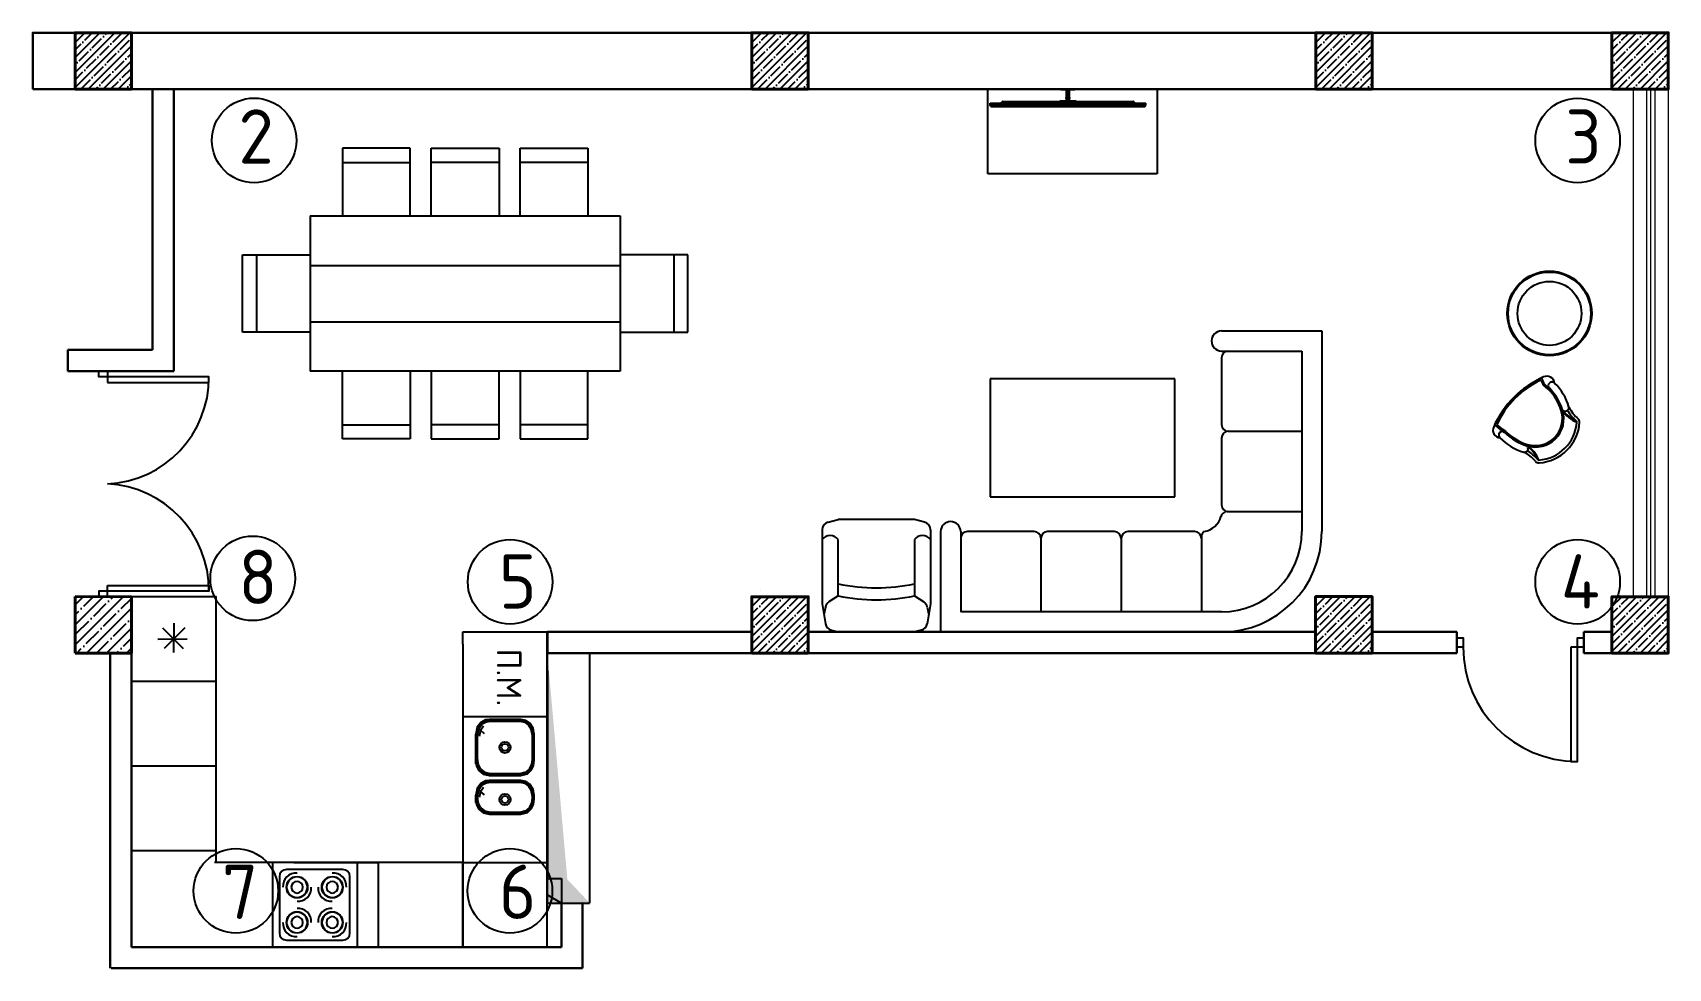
# Model space of a CAD drawing. Header units: millimetres. Extents: x -20209 to 130066, y -17035 to 5322.
# Drawn here: x 17833 to 29433, y -3461 to 3174 of the extents above; entities that cross this region are included whole.
import ezdxf

# ---------------------------------------------------------------- set-up
doc = ezdxf.new("R2010")
doc.units = ezdxf.units.MM
for name, color, linetype in [('A-Door', 150, 'Continuous'), ('freecads.com', 7, 'Continuous'), ('FUR', 42, 'Continuous'), ('mebel', 21, 'Continuous'), ('NET 01', 8, 'Continuous'), ('NOITHAT', 21, 'Continuous'), ('Plan 1', 7, 'Continuous')]:
    doc.layers.add(name, color=color, linetype=linetype)
doc.styles.add('gost', font='GOST Common.ttf')

# ---------------------------------------------------------------- blocks, each defined once
blk = doc.blocks.new('coffee table')
at = {"color": 7}
for p, q in [((133546, -23302), (134746, -23302)), ((133546, -23902), (133546, -23302)), ((134746, -23302), (134746, -23902)), ((134746, -23902), (133546, -23902))]:
    blk.add_line(p, q, dxfattribs=at)

msp = doc.modelspace()

# ---------------------------------------------------------------- hatches: boundary and pattern name
at = {"transparency": 33554687}
h = msp.add_hatch(dxfattribs=at)
h.set_pattern_fill('ANSI35', color=1, scale=300)
h.set_pattern_definition([(45, (-39987.82, -20226.616), (-53.03301, 53.03301), []), (45, (-39934.79, -20226.616), (-53.03301, 53.03301), [93.75, -18.75, 0, -18.75])])
h.paths.add_polyline_path([(18533.361, 3174.417), (18133.361, 3174.417), (18133.361, 2774.417), (18533.361, 2774.417)])
h = msp.add_hatch(dxfattribs=at)
h.set_pattern_fill('ANSI35', color=1, scale=300)
h.set_pattern_definition([(45, (-35188.03, -20226.616), (-53.03301, 53.03301), []), (45, (-35135, -20226.616), (-53.03301, 53.03301), [93.75, -18.75, 0, -18.75])])
h.paths.add_polyline_path([(23333.151, 3174.417), (22933.151, 3174.417), (22933.151, 2774.417), (23333.151, 2774.417)])
h = msp.add_hatch(dxfattribs=at)
h.set_pattern_fill('ANSI35', color=1, scale=300)
h.set_pattern_definition([(45, (-31188.03, -20226.616), (-53.03301, 53.03301), []), (45, (-31135, -20226.616), (-53.03301, 53.03301), [93.75, -18.75, 0, -18.75])])
h.paths.add_polyline_path([(27333.151, 3174.417), (26933.151, 3174.417), (26933.151, 2774.417), (27333.151, 2774.417)])
h = msp.add_hatch(dxfattribs=at)
h.set_pattern_fill('ANSI35', color=1, scale=300)
h.set_pattern_definition([(45, (-29088.03, -20226.616), (-53.03301, 53.03301), []), (45, (-29035, -20226.616), (-53.03301, 53.03301), [93.75, -18.75, 0, -18.75])])
h.paths.add_polyline_path([(29433.151, 3174.417), (29033.151, 3174.417), (29033.151, 2774.417), (29433.151, 2774.417)])
h = msp.add_hatch(color=252, dxfattribs=at)
h.dxf.hatch_style = 1
h.paths.add_polyline_path([(22997.263, -618.83), (22997.263, -619.166), (22997.263, -619.166)])
h = msp.add_hatch(dxfattribs=at)
h.set_pattern_fill('ANSI35', color=1, scale=400)
h.set_pattern_definition([(45, (-36340.56, -20426.62), (-70.71068, 70.71068), []), (45, (-36269.85, -20426.62), (-70.71068, 70.71068), [125, -25, 0, -25])])
h.paths.add_polyline_path([(18133.361, -825.583), (18133.361, -1225.583), (18533.361, -1225.583), (18533.361, -825.583)])
h = msp.add_hatch(dxfattribs=at)
h.set_pattern_fill('ANSI35', color=1, scale=300)
h.set_pattern_definition([(45, (-35187.82, -24226.616), (-53.03301, 53.03301), []), (45, (-35134.79, -24226.616), (-53.03301, 53.03301), [93.75, -18.75, 0, -18.75])])
h.paths.add_polyline_path([(23333.361, -825.583), (22933.361, -825.583), (22933.361, -1225.583), (23333.361, -1225.583)])
h = msp.add_hatch(dxfattribs=at)
h.set_pattern_fill('ANSI35', color=1, scale=300)
h.set_pattern_definition([(45, (-31189.3, -24226.28), (-53.03301, 53.03301), []), (45, (-31136.27, -24226.28), (-53.03301, 53.03301), [93.75, -18.75, 0, -18.75])])
h.paths.add_polyline_path([(27331.88, -825.247), (26931.88, -825.247), (26931.88, -1225.247), (27331.88, -1225.247)])
h = msp.add_hatch(dxfattribs=at)
h.set_pattern_fill('ANSI35', color=1, scale=300)
h.set_pattern_definition([(45, (-29088.03, -24226.616), (-53.03301, 53.03301), []), (45, (-29035, -24226.616), (-53.03301, 53.03301), [93.75, -18.75, 0, -18.75])])
h.paths.add_polyline_path([(29433.151, -825.583), (29033.151, -825.583), (29033.151, -1225.583), (29433.151, -1225.583)])
at = {"true_color": 0x000000, "transparency": 33554687}
h = msp.add_hatch(color=18, dxfattribs=at)
h.dxf.hatch_style = 1
h.paths.add_polyline_path([(21625.2, -2830.857), (21483.361, -2998.149), (21783.361, -2998.149)])
h.paths.add_polyline_path([(21483.361, -1227.213), (21483.361, -2798.149), (21483.361, -2998.149), (21625.2, -2830.857)])

# ---------------------------------------------------------------- linework, layer by layer
at = {"color": 18, "lineweight": 30, "true_color": 0x000000}
msp.add_line((22533.361, 2774.417), (29083.361, 2774.417), dxfattribs=at)
at = {"color": 18, "true_color": 0x000000}
for p, q in [((27131.88, 2774.417), (27131.88, 2774.515)), ((21783.361, -1225.583), (21783.361, -2999.233))]:
    msp.add_line(p, q, dxfattribs=at)
for p, q in [((27331.88, 2774.417), (27131.88, 2774.417)), ((27331.88, -985.383), (27330.61, -985.383)), ((21483.361, -2825.583), (21583.361, -2825.583)), ((21583.361, -2825.583), (21583.361, -2999.233))]:
    msp.add_line(p, q)
at = {"color": 253}
for p, q in [((20030.37, 2354.417), (20030.37, 1874.417)), ((20510.37, 2354.417), (20030.37, 2354.417)), ((20510.37, 1874.417), (20510.37, 2354.417)), ((20660.37, 1874.417), (20660.37, 2354.417)), ((20660.37, 2354.417), (21140.37, 2354.417)), ((21140.37, 2354.417), (21140.37, 1874.417)), ((21290.37, 1874.417), (21290.37, 2354.417)), ((21290.37, 2354.417), (21770.37, 2354.417)), ((21770.37, 2354.417), (21770.37, 1874.417)), ((20030.37, 2254.417), (20510.37, 2254.417)), ((21140.37, 2254.417), (20660.37, 2254.417)), ((21770.37, 2254.417), (21290.37, 2254.417)), ((19800.37, 1874.417), (22000.37, 1874.417)), ((22000.37, 1874.417), (22000.37, 774.417)), ((19320.37, 1049.417), (19320.37, 1599.417)), ((19320.37, 1599.417), (19800.37, 1599.417)), ((19420.37, 1599.417), (19420.37, 1049.417)), ((19800.37, 1524.417), (22000.37, 1524.417)), ((22480.37, 1599.417), (22000.37, 1599.417)), ((22380.37, 1599.417), (22380.37, 1049.417)), ((22480.37, 1049.417), (22480.37, 1599.417)), ((19800.37, 1049.417), (19320.37, 1049.417)), ((19800.37, 1124.417), (22000.37, 1124.417)), ((22000.37, 1049.417), (22480.37, 1049.417)), ((22000.37, 774.417), (19800.37, 774.417)), ((20030.37, 294.417), (20030.37, 774.417)), ((20510.37, 774.417), (20510.37, 294.417)), ((20660.37, 774.417), (20660.37, 294.417)), ((21140.37, 294.417), (21140.37, 774.417)), ((21290.37, 774.417), (21290.37, 294.417)), ((21770.37, 294.417), (21770.37, 774.417)), ((20030.37, 394.417), (20510.37, 394.417)), ((21140.37, 394.417), (20660.37, 394.417)), ((21770.37, 394.417), (21290.37, 394.417)), ((20510.37, 294.417), (20030.37, 294.417)), ((20660.37, 294.417), (21140.37, 294.417)), ((21290.37, 294.417), (21770.37, 294.417)), ((21010.369, -1717.813), (20985.969, -1752.093)), ((20987.382, -1753.383), (21011.63, -1719.315)), ((20989.894, -1755.677), (21013.874, -1721.987)), ((21020.712, -1730.135), (20997.556, -1762.669)), ((21045.064, -1699.091), (21010.369, -1717.813)), ((21011.63, -1719.315), (21046.109, -1700.709)), ((21013.874, -1721.987), (21011.63, -1719.315)), ((21013.874, -1721.987), (21047.969, -1703.589)), ((21020.712, -1730.135), (21013.874, -1721.987)), ((21053.64, -1712.368), (21020.712, -1730.135)), ((21071.208, -1695.636), (21045.064, -1699.091)), ((21046.109, -1700.709), (21072.091, -1697.277)), ((21073.661, -1700.194), (21047.969, -1703.589)), ((21047.969, -1703.589), (21053.64, -1712.368)), ((21053.64, -1712.368), (21078.451, -1709.089)), ((21294.522, -1695.636), (21071.208, -1695.636)), ((21072.091, -1697.277), (21293.64, -1697.277)), ((21292.069, -1700.194), (21073.661, -1700.194)), ((21078.451, -1709.089), (21287.28, -1709.089)), ((21287.28, -1709.089), (21322.431, -1715.948)), ((21328.468, -1707.296), (21292.069, -1700.194)), ((21293.64, -1697.277), (21330.448, -1704.459)), ((21331.56, -1702.864), (21294.522, -1695.636)), ((21322.431, -1715.948), (21328.468, -1707.296)), ((21349.579, -1734.45), (21322.431, -1715.948)), ((21328.468, -1707.296), (21330.448, -1704.459)), ((21356.579, -1726.455), (21328.468, -1707.296)), ((21330.448, -1704.459), (21358.876, -1723.833)), ((21360.166, -1722.359), (21331.56, -1702.864)), ((21349.579, -1734.45), (21356.579, -1726.455)), ((21369.459, -1765.747), (21349.579, -1734.45)), ((21356.579, -1726.455), (21358.876, -1723.833)), ((21377.165, -1758.863), (21356.579, -1726.455)), ((21358.876, -1723.833), (21379.692, -1756.606)), ((21381.114, -1755.336), (21360.166, -1722.359)), ((20985.969, -1752.093), (20976.489, -1801.205)), ((20976.489, -2010.15), (20976.489, -1801.205)), ((20977.96, -1802.189), (20987.382, -1753.383)), ((20977.96, -2011.911), (20977.96, -1802.189)), ((20980.578, -1803.94), (20989.894, -1755.677)), ((20980.578, -2015.046), (20980.578, -1803.94)), ((20989.894, -1755.677), (20987.382, -1753.383)), ((20988.559, -1809.278), (20997.556, -1762.669)), ((20988.559, -1979.731), (20988.559, -1809.278)), ((20997.556, -1762.669), (20989.894, -1755.677)), ((20997.556, -1762.669), (21009.347, -1773.431)), ((21009.347, -1773.431), (21000.842, -1817.493)), ((21009.347, -1773.431), (21031.239, -1742.675)), ((21036.35, -1798.077), (21009.347, -1773.431)), ((21369.459, -1765.747), (21377.165, -1758.863)), ((21377.203, -1809.278), (21369.459, -1765.747)), ((21377.165, -1758.863), (21379.692, -1756.606)), ((21385.184, -1803.94), (21377.165, -1758.863)), ((21377.203, -1979.731), (21377.203, -1809.278)), ((21379.692, -1756.606), (21387.802, -1802.189)), ((21389.274, -1801.205), (21381.114, -1755.336)), ((21385.184, -1985.067), (21385.184, -1803.94)), ((21387.802, -1802.189), (21387.802, -1986.818)), ((21389.274, -1987.802), (21389.274, -1801.205)), ((20982.385, -2027.292), (20976.489, -1987.802)), ((20977.96, -1986.818), (20983.82, -2026.062)), ((20986.372, -2023.875), (20980.578, -1985.067)), ((20980.578, -1985.067), (20980.578, -1996.498)), ((20999.909, -2060.272), (20982.385, -2027.292)), ((20983.82, -2026.062), (21001.236, -2058.838)), ((21003.594, -2056.287), (20986.372, -2023.875)), ((20994.154, -2017.208), (20988.559, -1979.731)), ((20988.559, -1979.731), (20988.559, -1996.498)), ((21010.786, -2048.508), (20994.154, -2017.208)), ((20999.909, -2060.272), (21028.891, -2083.73)), ((21001.236, -2058.838), (21003.594, -2056.287)), ((21030.037, -2082.15), (21001.236, -2058.838)), ((21003.594, -2056.287), (21010.786, -2048.508)), ((21032.075, -2079.339), (21003.594, -2056.287)), ((21010.786, -2048.508), (21038.291, -2070.77)), ((21028.891, -2083.73), (21071.24, -2093.407)), ((21030.037, -2082.15), (21032.075, -2079.339)), ((21072.124, -2091.767), (21030.037, -2082.15)), ((21032.075, -2079.339), (21038.291, -2070.77)), ((21073.694, -2088.849), (21032.075, -2079.339)), ((21038.291, -2070.77), (21078.482, -2079.955)), ((21078.482, -2079.955), (21287.311, -2079.955)), ((21287.311, -2079.955), (21331.931, -2068.367)), ((21338.305, -2076.851), (21292.101, -2088.849)), ((21340.395, -2079.633), (21293.671, -2091.767)), ((21294.555, -2093.407), (21341.57, -2081.197)), ((21358.963, -2043.187), (21331.931, -2068.367)), ((21331.931, -2068.367), (21338.305, -2076.851)), ((21338.305, -2076.851), (21366.296, -2050.777)), ((21340.395, -2079.633), (21338.305, -2076.851)), ((21368.701, -2053.266), (21340.395, -2079.633)), ((21341.57, -2081.197), (21370.053, -2054.666)), ((21358.963, -2043.187), (21372.986, -2012.56)), ((21366.296, -2050.777), (21380.816, -2019.063)), ((21383.385, -2021.195), (21368.701, -2053.266)), ((21370.053, -2054.666), (21384.829, -2022.394)), ((21372.986, -2012.56), (21377.203, -1979.731)), ((21380.816, -2019.063), (21385.184, -1985.067)), ((21387.802, -1986.818), (21383.385, -2021.195)), ((21384.829, -2022.394), (21389.274, -1987.802)), ((20985.969, -2185.011), (20976.489, -2234.123)), ((20977.96, -2235.108), (20987.382, -2186.301)), ((20980.578, -2236.858), (20989.894, -2188.595)), ((21010.369, -2150.731), (20985.969, -2185.011)), ((20987.382, -2186.301), (21011.63, -2152.233)), ((20989.894, -2188.595), (20987.382, -2186.301)), ((20988.559, -2242.196), (20997.556, -2195.588)), ((20989.894, -2188.595), (21013.874, -2154.906)), ((20997.556, -2195.588), (20989.894, -2188.595)), ((21020.712, -2163.054), (20997.556, -2195.588)), ((20997.556, -2195.588), (21009.347, -2206.35)), ((21009.347, -2206.35), (21031.239, -2175.594)), ((21045.064, -2132.009), (21010.369, -2150.731)), ((21011.63, -2152.233), (21046.109, -2133.628)), ((21013.874, -2154.906), (21011.63, -2152.233)), ((21013.874, -2154.906), (21047.969, -2136.508)), ((21020.712, -2163.054), (21013.874, -2154.906)), ((21053.64, -2145.286), (21020.712, -2163.054)), ((21071.208, -2128.555), (21045.064, -2132.009)), ((21046.109, -2133.628), (21072.091, -2130.195)), ((21073.661, -2133.112), (21047.969, -2136.508)), ((21047.969, -2136.508), (21053.64, -2145.286)), ((21053.64, -2145.286), (21078.451, -2142.007)), ((21294.522, -2128.555), (21071.208, -2128.555)), ((21071.24, -2093.407), (21294.555, -2093.407)), ((21072.091, -2130.195), (21293.64, -2130.195)), ((21293.671, -2091.767), (21072.124, -2091.767)), ((21292.069, -2133.112), (21073.661, -2133.112)), ((21292.101, -2088.849), (21073.694, -2088.849)), ((21078.451, -2142.007), (21287.28, -2142.007)), ((21287.28, -2142.007), (21322.431, -2148.866)), ((21328.468, -2140.215), (21292.069, -2133.112)), ((21293.64, -2130.195), (21330.448, -2137.377)), ((21331.56, -2135.782), (21294.522, -2128.555)), ((21322.431, -2148.866), (21328.468, -2140.215)), ((21349.579, -2167.368), (21322.431, -2148.866)), ((21328.468, -2140.215), (21330.448, -2137.377)), ((21356.579, -2159.374), (21328.468, -2140.215)), ((21330.448, -2137.377), (21358.876, -2156.752)), ((21360.166, -2155.277), (21331.56, -2135.782)), ((21349.579, -2167.368), (21356.579, -2159.374)), ((21369.459, -2198.665), (21349.579, -2167.368)), ((21356.579, -2159.374), (21358.876, -2156.752)), ((21377.165, -2191.782), (21356.579, -2159.374)), ((21358.876, -2156.752), (21379.692, -2189.524)), ((21381.114, -2188.255), (21360.166, -2155.277)), ((21369.459, -2198.665), (21377.165, -2191.782)), ((21377.203, -2242.196), (21369.459, -2198.665)), ((21377.165, -2191.782), (21379.692, -2189.524)), ((21385.184, -2236.858), (21377.165, -2191.782)), ((21379.692, -2189.524), (21387.802, -2235.108)), ((21389.274, -2234.123), (21381.114, -2188.255)), ((20976.489, -2284.503), (20976.489, -2234.123)), ((20982.385, -2301.645), (20976.489, -2262.155)), ((20977.96, -2286.264), (20977.96, -2235.108)), ((20977.96, -2261.171), (20983.82, -2300.415)), ((20980.578, -2289.398), (20980.578, -2236.858)), ((20986.372, -2298.228), (20980.578, -2259.42)), ((20980.578, -2259.42), (20980.578, -2270.85)), ((20999.909, -2334.625), (20982.385, -2301.645)), ((20983.82, -2300.415), (21001.236, -2333.191)), ((21003.594, -2330.64), (20986.372, -2298.228)), ((20988.559, -2254.083), (20988.559, -2242.196)), ((20994.154, -2291.561), (20988.559, -2254.083)), ((20988.559, -2254.083), (20988.559, -2270.85)), ((21010.786, -2322.861), (20994.154, -2291.561)), ((21009.347, -2206.35), (21000.842, -2250.412)), ((21036.35, -2230.996), (21009.347, -2206.35)), ((21358.963, -2317.54), (21331.931, -2342.72)), ((21358.963, -2317.54), (21372.986, -2286.913)), ((21366.296, -2325.13), (21358.963, -2317.54)), ((21366.296, -2325.13), (21380.816, -2293.415)), ((21383.385, -2295.547), (21368.701, -2327.618)), ((21370.053, -2329.019), (21384.829, -2296.747)), ((21372.986, -2286.913), (21377.203, -2254.083)), ((21377.203, -2254.083), (21377.203, -2242.196)), ((21380.816, -2293.415), (21385.184, -2259.42)), ((21387.802, -2261.171), (21383.385, -2295.547)), ((21384.829, -2296.747), (21389.274, -2262.155)), ((21385.184, -2259.42), (21385.184, -2236.858)), ((21387.802, -2235.108), (21387.802, -2261.171)), ((21389.274, -2262.155), (21389.274, -2234.123)), ((20999.909, -2334.625), (21028.891, -2358.083)), ((21001.236, -2333.191), (21003.594, -2330.64)), ((21030.037, -2356.502), (21001.236, -2333.191)), ((21003.594, -2330.64), (21010.786, -2322.861)), ((21032.075, -2353.692), (21003.594, -2330.64)), ((21010.786, -2322.861), (21038.291, -2345.123)), ((21028.891, -2358.083), (21071.24, -2367.76)), ((21030.037, -2356.502), (21032.075, -2353.692)), ((21072.124, -2366.119), (21030.037, -2356.502)), ((21032.075, -2353.692), (21038.291, -2345.123)), ((21073.694, -2363.202), (21032.075, -2353.692)), ((21038.291, -2345.123), (21078.482, -2354.307)), ((21071.24, -2367.76), (21294.555, -2367.76)), ((21293.671, -2366.119), (21072.124, -2366.119)), ((21292.101, -2363.202), (21073.694, -2363.202)), ((21078.482, -2354.307), (21287.311, -2354.307)), ((21287.311, -2354.307), (21331.931, -2342.72)), ((21338.305, -2351.203), (21292.101, -2363.202)), ((21340.395, -2353.986), (21293.671, -2366.119)), ((21294.555, -2367.76), (21341.57, -2355.55)), ((21331.931, -2342.72), (21338.305, -2351.203)), ((21338.305, -2351.203), (21366.296, -2325.13)), ((21340.395, -2353.986), (21338.305, -2351.203)), ((21368.701, -2327.618), (21340.395, -2353.986)), ((21341.57, -2355.55), (21370.053, -2329.019))]:
    msp.add_line(p, q, dxfattribs=at)
at = {"color": 253, "linetype": 'ByBlock'}
for p, q in [((20882.881, -1162.303), (20882.881, -1075.278)), ((20882.881, -1075.278), (21482.881, -1075.278)), ((20882.881, -1162.303), (20882.881, -3311.278)), ((18532.881, -1425.583), (19132.881, -1425.583)), ((20882.881, -1675.278), (21482.881, -1675.278)), ((18532.881, -2025.583), (19132.881, -2025.583)), ((18532.881, -2625.583), (19132.881, -2625.583)), ((19533.065, -2711.285), (19533.065, -3311.278))]:
    msp.add_line(p, q, dxfattribs=at)
at = {"color": 253, "ltscale": 600}
for p, q in [((20033.065, -2761.278), (19633.065, -2761.278)), ((20283.058, -2711.278), (19683.058, -2711.278)), ((19685.051, -2711.278), (20285.051, -2711.278)), ((19583.065, -2811.278), (19583.065, -3211.278)), ((20083.065, -3211.278), (20083.065, -2811.278)), ((19533.065, -3311.278), (20133.065, -3311.278)), ((20135.058, -3311.271), (19535.058, -3311.271)), ((19633.065, -3261.278), (20033.065, -3261.278))]:
    msp.add_line(p, q, dxfattribs=at)
at = {"lineweight": 30}
msp.add_lwpolyline([(18133.361, 3174.417), (17833.361, 3174.417), (17833.361, 2774.417)], dxfattribs=at)
at = {"lineweight": 40}
for points in [[(18133.361, 2774.424), (18533.361, 2774.417), (18533.361, 3174.417), (18133.361, 3174.417)], [(22933.151, 2774.417), (23333.151, 2774.417), (23333.151, 3174.417), (22933.151, 3174.417)], [(26933.151, 2774.417), (27333.151, 2774.417), (27333.151, 3174.417), (26933.151, 3174.417)], [(29033.151, 2774.417), (29433.151, 2774.417), (29433.151, 3174.417), (29033.151, 3174.417)], [(22933.361, -1225.583), (23333.361, -1225.583), (23333.361, -825.583), (22933.361, -825.583)], [(29033.151, -1225.247), (29433.151, -1225.583), (29433.151, -825.583), (29033.151, -825.583)]]:
    msp.add_lwpolyline(points, close=True, dxfattribs=at)
at = {"color": 18, "lineweight": 30, "true_color": 0x000000}
for points in [[(18532.881, 3174.417), (29033.151, 3174.417)], [(17833.361, 2774.417), (18133.361, 2774.424)], [(18133.361, 2774.424), (18683.361, 2774.417), (18683.361, 924.524)], [(18683.361, 2774.417), (22533.361, 2774.417)], [(18833.361, 2774.417), (18833.361, 774.524)], [(22533.361, 2774.417), (27133.361, 2774.417)], [(18683.361, 924.524), (18083.46, 924.524)], [(18083.46, 924.524), (18083.46, 774.524)], [(18833.361, 774.524), (18083.46, 774.524)], [(27933.151, -1225.247), (27933.151, -1075.247)], [(28833.151, -1225.247), (28833.151, -1225.247), (28833.151, -1075.247)], [(18382.881, -1225.583), (18382.881, -3461.278)], [(18532.881, -1225.583), (18532.881, -3311.278)], [(21583.28, -3311.278), (21583.28, -2999.233)], [(21733.361, -2999.233), (21733.361, -2999.233), (21733.361, -3461.278)], [(21583.28, -3311.278), (18539.629, -3311.278)], [(21733.361, -3461.278), (18389.629, -3461.278)]]:
    msp.add_lwpolyline(points, dxfattribs=at)
at = {"color": 18, "true_color": 0x000000}
for points in [[(18333.361, 2774.417), (18133.361, 2774.424)], [(22533.361, 2774.417), (27133.361, 2774.417)], [(27081.88, 2774.417), (27331.88, 2774.417)], [(29383.151, 2774.417), (29183.151, 2774.417)], [(18532.881, -825.583), (18383.361, -825.583)], [(18532.881, -1025.583), (18532.881, -825.583)], [(21483.361, -2825.583), (21483.361, -1225.583)], [(21483.361, -2999.233), (21483.361, -1225.583)], [(29433.151, -1225.583), (29283.151, -1225.583)], [(21483.361, -1351.411), (21483.361, -2825.583)], [(21483.361, -2940.961), (21583.361, -2999.233)], [(21483.361, -2999.233), (21783.361, -2999.233)]]:
    msp.add_lwpolyline(points, dxfattribs=at)
at = {"color": 152, "true_color": 0x2776bb}
for points in [[(27406.88, 2774.417), (27006.88, 2774.417)], [(22997.263, -778.966), (22997.263, -778.966)], [(27331.88, -985.383), (27330.61, -985.383)]]:
    msp.add_lwpolyline(points, dxfattribs=at)
at = {"color": 18, "lineweight": 9, "true_color": 0x000000}
for points in [[(29183.151, 2774.417), (29183.151, -825.583)], [(29433.151, 2774.417), (29433.151, -825.583)]]:
    msp.add_lwpolyline(points, dxfattribs=at)
at = {"color": 152, "lineweight": 9, "true_color": 0x2776bb}
for points in [[(29278.151, 2774.417), (29278.151, -825.583)], [(29306.641, 2774.417), (29306.641, -825.583)], [(29338.151, 2774.417), (29338.151, -825.583)]]:
    msp.add_lwpolyline(points, dxfattribs=at)
at = {"color": 18, "lineweight": 40, "true_color": 0x000000}
for points in [[(18532.881, -825.583), (18133.361, -825.369)], [(18133.361, -825.369), (18133.361, -1225.583)], [(18532.881, -825.583), (18532.881, -1225.583)], [(18532.881, -1225.583), (18133.361, -1225.583)]]:
    msp.add_lwpolyline(points, dxfattribs=at)
msp.add_lwpolyline([(26931.88, -1225.247), (27331.88, -1225.247), (27331.88, -825.247), (26931.88, -825.247)], close=True, dxfattribs=at)
at = {"color": 253}
for points in [[(18834.048, -1013.948), (18831.886, -1220.799)], [(18721.246, -1126.75), (18928.098, -1124.587)], [(18753.939, -1046.641), (18900.213, -1192.915)], [(18912.076, -1046.894), (18765.334, -1192.699)], [(20135.058, -2711.278), (20135.058, -3311.271)], [(20283.058, -2711.278), (20283.058, -3311.278)]]:
    msp.add_lwpolyline(points, dxfattribs=at)
at = {"color": 7, "lineweight": 30}
for points in [[(21483.361, -1225.583), (21483.361, -1075.583), (21783.351, -1075.583)], [(22933.361, -1075.508), (21783.351, -1075.583)], [(26931.871, -1075.247), (23333.361, -1075.482)], [(27330.61, -1075.247), (27933.151, -1075.247)], [(28833.151, -1075.247), (29033.151, -1075.247)], [(21483.361, -1225.583), (21783.361, -1225.583)], [(26931.88, -1225.247), (21783.361, -1225.583)], [(27330.61, -1225.247), (27933.151, -1225.247)], [(28833.151, -1225.247), (29033.151, -1225.247)]]:
    msp.add_lwpolyline(points, dxfattribs=at)
for centre in [(19403.551, 2410.601), (28790.277, 2410.298), (19393.572, -695.674), (21219.087, -720.389), (28790.277, -720.389), (19274.524, -2912.139), (21217.872, -2912.139)]:
    msp.add_circle(centre, 300)
at = {"color": 253}
for centre, radius in [((28590.601, 1183.557), 300), ((21182.881, -1894.522), 40), ((21182.881, -1894.522), 25), ((21182.881, -2264.065), 40), ((21182.881, -2264.065), 25)]:
    msp.add_circle(centre, radius, dxfattribs=at)
at = {"color": 253, "ltscale": 600}
for centre in [(19708.065, -2886.278), (19958.065, -2886.278), (19708.065, -3136.278), (19958.065, -3136.278)]:
    msp.add_circle(centre, 75, dxfattribs=at)
for centre, radius, start, end in [((19633.065, -2811.278), 50, 90, 180), ((20033.065, -2811.278), 50, 0, 90), ((19700.765, -2878.978), 92.987, 85.4974469, 184.5025531), ((19708.065, -2886.278), 73.75, 0, 180), ((19708.065, -2886.278), 73.75, 180, 0), ((19708.065, -2886.278), 41.25, 0, 180), ((19708.065, -2886.278), 41.25, 180, 0), ((19715.365, -2893.578), 92.987, 265.4974469, 4.5025531), ((19950.765, -2893.578), 92.987, 175.4974469, 274.5025531), ((19958.065, -2886.278), 73.75, 0, 180), ((19958.065, -2886.278), 73.75, 180, 0), ((19958.065, -2886.278), 41.25, 0, 180), ((19958.065, -2886.278), 41.25, 180, 0), ((19965.365, -2878.978), 92.987, 355.4974469, 94.5025531), ((19708.065, -3136.278), 73.75, 0, 180), ((19708.065, -3136.278), 41.25, 0, 180), ((19715.365, -3128.978), 92.987, 355.4974469, 94.5025531), ((19950.765, -3128.978), 92.987, 85.4974469, 184.5025531), ((19958.065, -3136.278), 73.75, 0, 180), ((19958.065, -3136.278), 41.25, 0, 180), ((19633.065, -3211.278), 50, 180, 270), ((19700.765, -3143.578), 92.987, 175.4974469, 274.5025531), ((19708.065, -3136.278), 73.75, 180, 0), ((19708.065, -3136.278), 41.25, 180, 0), ((19958.065, -3136.278), 73.75, 180, 0), ((19958.065, -3136.278), 41.25, 180, 0), ((19965.365, -3143.578), 92.987, 265.4974469, 4.5025531), ((20033.065, -3211.278), 50, 270, 0), ((20035.058, -3211.278), 50, 278.5626815, 279.258447)]:
    msp.add_arc(centre, radius, start, end, dxfattribs=at)
at = {"layer": 'A-Door', "color": 7}
for points in [[(18363.114, 734.15), (18303.128, 734.15), (18303.128, 774.141), (18363.114, 774.141)], [(18363.114, 694.16), (19082.941, 694.16), (19082.941, 734.15), (18363.114, 734.15)], [(18363.114, -785.485), (18303.128, -785.485), (18303.128, -825.476), (18363.114, -825.476)], [(18363.114, -745.495), (19082.941, -745.495), (19082.941, -785.485), (18363.114, -785.485)], [(27933.047, -1184.001), (27933.047, -1116.493), (27978.052, -1116.493), (27978.052, -1184.001)], [(28788.145, -1184.001), (28788.145, -1116.493), (28833.151, -1116.493), (28833.151, -1184.001)], [(28743.14, -1184.001), (28743.14, -1994.095), (28788.145, -1994.095), (28788.145, -1184.001)]]:
    msp.add_lwpolyline(points, close=True, dxfattribs=at)
at = {"layer": 'freecads.com', "color": 253, "ltscale": 0.4}
for radius in [293.313, 293.313, 226.651, 226.651]:
    msp.add_circle((28590.601, 1183.536), radius, dxfattribs=at)
at = {"layer": 'freecads.com', "color": 253}
for centre, radius, start, end in [((28833.837, 93.978), 699.695, 114.0864652, 155.9135348), ((28833.837, 93.978), 699.695, 114.0864652, 155.9135348), ((28833.837, 93.978), 699.695, 114.0864652, 155.9135348), ((28833.837, 93.978), 699.695, 114.0864652, 155.9135348), ((28833.837, 93.978), 699.695, 114.0864652, 155.9135348), ((28833.837, 93.978), 699.695, 114.0864652, 155.9135348), ((28802.822, 124.992), 655.536, 113.996136, 156.003864), ((28802.822, 124.992), 655.536, 113.996136, 156.003864), ((28802.822, 124.992), 655.536, 113.996136, 156.003864), ((28802.822, 124.992), 655.536, 113.996136, 156.003864), ((28802.822, 124.992), 655.536, 113.996136, 156.003864), ((28802.822, 124.992), 655.536, 113.996136, 156.003864), ((28802.822, 124.992), 655.536, 113.996136, 156.003864), ((28802.822, 124.992), 655.536, 113.996136, 156.003864), ((28802.822, 124.992), 655.536, 113.996136, 156.003864), ((28802.822, 124.992), 655.536, 113.996136, 156.003864), ((28802.822, 124.992), 655.536, 113.996136, 156.003864), ((28802.822, 124.992), 655.536, 113.996136, 156.003864), ((28802.822, 124.992), 645.646, 115.0169444, 155.355257), ((28802.822, 124.992), 645.646, 115.0169444, 155.355257), ((28802.822, 124.992), 645.646, 115.0169444, 155.355257), ((28802.822, 124.992), 645.646, 115.0169444, 155.355257), ((28802.822, 124.992), 645.646, 115.0169444, 155.355257), ((28802.822, 124.992), 645.646, 115.0169444, 155.355257), ((28640.807, 746.898), 116.97, 198.3539722, 240.6984495), ((28640.807, 746.898), 116.97, 198.3539722, 240.6984495), ((28640.807, 746.898), 116.97, 198.3539722, 240.6984495), ((28640.807, 746.898), 116.97, 198.3539722, 240.6984495), ((28640.807, 746.898), 116.97, 198.3539722, 240.6984495), ((28640.807, 746.898), 116.97, 198.3539722, 240.6984495), ((28640.807, 746.898), 107.08, 192.4174006, 241.3899054), ((28640.807, 746.898), 107.08, 192.4174006, 241.3899054), ((28640.807, 746.898), 107.08, 192.4174006, 241.3899054), ((28640.807, 746.898), 107.08, 192.4174006, 241.3899054), ((28640.807, 746.898), 107.08, 192.4174006, 241.3899054), ((28640.807, 746.898), 107.08, 192.4174006, 241.3899054), ((28640.807, 746.898), 107.08, 192.4174006, 241.3899054), ((28640.807, 746.898), 107.08, 192.4174006, 241.3899054), ((28640.807, 746.898), 107.08, 192.4174006, 241.3899054), ((28640.807, 746.898), 107.08, 192.4174006, 241.3899054), ((28640.807, 746.898), 107.08, 192.4174006, 241.3899054), ((28640.807, 746.898), 107.08, 192.4174006, 241.3899054), ((28571.835, 682.746), 55.275, 6.8627477, 115.222442), ((28571.835, 682.746), 55.275, 6.8627477, 115.222442), ((28571.835, 682.746), 55.275, 6.8627477, 115.222442), ((28571.835, 682.746), 55.275, 6.8627477, 115.222442), ((28571.835, 682.746), 55.275, 6.8627477, 115.222442), ((28571.835, 682.746), 55.275, 6.8627477, 115.222442), ((28608.137, 671.107), 26.037, 44.4818451, 224.3927115), ((28608.137, 671.107), 26.037, 44.4818451, 224.3927115), ((28608.137, 671.107), 26.037, 44.4818451, 224.3927115), ((28608.137, 671.107), 26.037, 44.4818451, 224.3927115), ((28608.137, 671.107), 26.037, 44.4818451, 224.3927115), ((28608.137, 671.107), 26.037, 44.4818451, 224.3927115), ((28608.137, 671.107), 26.037, 44.4818451, 147.3848993), ((28608.137, 671.107), 26.037, 44.4818451, 147.3848993), ((28608.137, 671.107), 26.037, 44.4818451, 147.3848993), ((28608.137, 671.107), 26.037, 44.4818451, 147.3848993), ((28608.137, 671.107), 26.037, 44.4818451, 147.3848993), ((28608.137, 671.107), 26.037, 44.4818451, 147.3848993), ((28338.771, 396.89), 348.466, 16.4334901, 45.3735959), ((28338.771, 396.89), 348.466, 16.4334901, 45.3735959), ((28338.771, 396.89), 348.466, 16.4334901, 45.3735959), ((28338.771, 396.89), 348.466, 16.4334901, 45.3735959), ((28338.771, 396.89), 348.466, 16.4334901, 45.3735959), ((28338.771, 396.89), 348.466, 16.4334901, 45.3735959), ((28338.771, 396.89), 358.356, 16.4533128, 45.5925825), ((28338.771, 396.89), 358.356, 16.4533128, 45.5925825), ((28338.771, 396.89), 358.356, 16.4533128, 45.5925825), ((28338.771, 396.89), 358.356, 16.4533128, 45.5925825), ((28338.771, 396.89), 358.356, 16.4533128, 45.5925825), ((28338.771, 396.89), 358.356, 16.4533128, 45.5925825), ((28338.771, 396.89), 358.356, 16.4533128, 45.5925825), ((28338.771, 396.89), 358.356, 16.4533128, 45.5925825), ((28338.771, 396.89), 358.356, 16.4533128, 45.5925825), ((28338.771, 396.89), 358.356, 16.4533128, 45.5925825), ((28338.771, 396.89), 358.356, 16.4533128, 45.5925825), ((28338.771, 396.89), 358.356, 16.4533128, 45.5925825), ((28338.771, 396.89), 358.356, 16.4533128, 45.5925825), ((28338.771, 396.89), 358.356, 16.4533128, 45.5925825), ((28338.771, 396.89), 358.356, 16.4533128, 45.5925825), ((28338.771, 396.89), 358.356, 16.4533128, 45.5925825), ((28338.771, 396.89), 358.356, 16.4533128, 45.5925825), ((28338.771, 396.89), 358.356, 16.4533128, 45.5925825), ((28361.85, 416.251), 380.442, 15.7637626, 45.8771182), ((28361.85, 416.251), 380.442, 15.7637626, 45.8771182), ((28361.85, 416.251), 380.442, 15.7637626, 45.8771182), ((28361.85, 416.251), 380.442, 15.7637626, 45.8771182), ((28361.85, 416.251), 380.442, 15.7637626, 45.8771182), ((28361.85, 416.251), 380.442, 15.7637626, 45.8771182), ((28491.039, 436.776), 201.085, 252.1577013, 17.8422987), ((28491.039, 436.776), 201.085, 252.1577013, 17.8422987), ((28491.039, 436.776), 201.085, 252.1577013, 17.8422987), ((28491.039, 436.776), 201.085, 252.1577013, 17.8422987), ((28491.039, 436.776), 201.085, 252.1577013, 17.8422987), ((28491.039, 436.776), 201.085, 252.1577013, 17.8422987), ((28491.039, 436.776), 201.085, 252.1577013, 17.8422987), ((28491.039, 436.776), 201.085, 252.1577013, 17.8422987), ((28491.039, 436.776), 201.085, 252.1577013, 17.8422987), ((28491.039, 436.776), 201.085, 252.1577013, 17.8422987), ((28491.039, 436.776), 201.085, 252.1577013, 17.8422987), ((28491.039, 436.776), 201.085, 252.1577013, 17.8422987), ((28491.039, 436.776), 191.195, 252.1219764, 17.8780235), ((28491.039, 436.776), 191.195, 252.1219764, 17.8780235), ((28491.039, 436.776), 191.195, 252.1219764, 17.8780235), ((28491.039, 436.776), 191.195, 252.1219764, 17.8780235), ((28491.039, 436.776), 191.195, 252.1219764, 17.8780235), ((28491.039, 436.776), 191.195, 252.1219764, 17.8780235), ((28702.32, 515.217), 26.037, 220.2657569, 9.7065545), ((28702.32, 515.217), 26.037, 220.2657569, 9.7065545), ((28702.32, 515.217), 26.037, 220.2657569, 9.7065545), ((28702.32, 515.217), 26.037, 220.2657569, 9.7065545), ((28702.32, 515.217), 26.037, 220.2657569, 9.7065545), ((28702.32, 515.217), 26.037, 220.2657569, 9.7065545), ((28857.692, 602.85), 204.012, 210.7995471, 248.9740218), ((28879.301, 646.683), 246.456, 216.9922179, 246.4769779), ((28857.692, 602.85), 204.012, 210.7995471, 248.9740218), ((28879.301, 646.683), 246.456, 216.9922179, 246.4769779), ((28857.692, 602.85), 204.012, 210.7995471, 248.9740218), ((28879.301, 646.683), 246.456, 216.9922179, 246.4769779), ((28857.692, 602.85), 204.012, 210.7995471, 248.9740218), ((28879.301, 646.683), 246.456, 216.9922179, 246.4769779), ((28857.692, 602.85), 204.012, 210.7995471, 248.9740218), ((28879.301, 646.683), 246.456, 216.9922179, 246.4769779), ((28857.692, 602.85), 204.012, 210.7995471, 248.9740218), ((28879.301, 646.683), 246.456, 216.9922179, 246.4769779), ((28953.085, 628.493), 269.834, 209.6705254, 230.3584501), ((28953.085, 628.493), 269.834, 209.6705254, 230.3584501), ((28953.085, 628.493), 269.834, 209.6705254, 230.3584501), ((28953.085, 628.493), 269.834, 209.6705254, 230.3584501), ((28953.085, 628.493), 269.834, 209.6705254, 230.3584501), ((28953.085, 628.493), 269.834, 209.6705254, 230.3584501), ((28953.085, 628.493), 250.054, 205.8140065, 230.3584501), ((28953.085, 628.493), 250.054, 205.8140065, 230.3584501), ((28953.085, 628.493), 250.054, 205.8140065, 230.3584501), ((28953.085, 628.493), 250.054, 205.8140065, 230.3584501), ((28953.085, 628.493), 250.054, 205.8140065, 230.3584501), ((28953.085, 628.493), 250.054, 205.8140065, 230.3584501), ((28245.069, 355.979), 55.275, 154.777558, 263.1372523), ((28245.069, 355.979), 55.275, 154.777558, 263.1372523), ((28245.069, 355.979), 55.275, 154.777558, 263.1372523), ((28245.069, 355.979), 55.275, 154.777558, 263.1372523), ((28245.069, 355.979), 55.275, 154.777558, 263.1372523), ((28245.069, 355.979), 55.275, 154.777558, 263.1372523), ((28582.747, 822.125), 573.463, 228.6576052, 237.5350888), ((28582.747, 822.125), 573.463, 228.6576052, 236.5055459), ((28582.747, 822.125), 573.463, 228.6576052, 237.5350888), ((28582.747, 822.125), 573.463, 228.6576052, 236.5055459), ((28582.747, 822.125), 573.463, 228.6576052, 237.5350888), ((28582.747, 822.125), 573.463, 228.6576052, 236.5055459), ((28582.747, 822.125), 573.463, 228.6576052, 237.5350888), ((28582.747, 822.125), 573.463, 228.6576052, 236.5055459), ((28582.747, 822.125), 573.463, 228.6576052, 237.5350888), ((28582.747, 822.125), 573.463, 228.6576052, 236.5055459), ((28582.747, 822.125), 573.463, 228.6576052, 237.5350888), ((28582.747, 822.125), 573.463, 228.6576052, 236.5055459), ((28582.747, 822.125), 563.573, 229.399856, 236.4094712), ((28582.747, 822.125), 563.573, 229.399856, 236.4094712), ((28582.747, 822.125), 563.573, 229.399856, 236.4094712), ((28582.747, 822.125), 563.573, 229.399856, 236.4094712), ((28582.747, 822.125), 563.573, 229.399856, 236.4094712), ((28582.747, 822.125), 563.573, 229.399856, 236.4094712), ((28256.707, 319.677), 35.927, 45.4277183, 66.6474787), ((28256.707, 319.677), 35.927, 45.4277183, 66.6474787), ((28256.707, 319.677), 35.927, 45.4277183, 66.6474787), ((28256.707, 319.677), 35.927, 45.4277183, 66.6474787), ((28256.707, 319.677), 35.927, 45.4277183, 66.6474787), ((28256.707, 319.677), 35.927, 45.4277183, 66.6474787), ((28496.081, 432.003), 289.077, 273.7882132, 356.1158805), ((28496.081, 432.003), 289.077, 273.7882132, 356.1158805), ((28496.081, 432.003), 289.077, 273.7882132, 356.1158805), ((28496.081, 432.003), 289.077, 273.7882132, 356.1158805), ((28496.081, 432.003), 289.077, 273.7882132, 356.1158805), ((28496.081, 432.003), 289.077, 273.7882132, 356.1158805), ((28496.081, 432.003), 308.857, 273.7882132, 356.1158805), ((28496.081, 432.003), 308.857, 273.7882132, 356.1158805), ((28496.081, 432.003), 308.857, 273.7882132, 356.1158805), ((28496.081, 432.003), 308.857, 273.7882132, 356.1158805), ((28496.081, 432.003), 308.857, 273.7882132, 356.1158805), ((28496.081, 432.003), 308.857, 273.7882132, 356.1158805), ((28774.626, 413.091), 9.89, 356.1158805, 50.3584501), ((28774.626, 413.091), 9.89, 356.1158805, 50.3584501), ((28774.626, 413.091), 9.89, 356.1158805, 50.3584501), ((28774.626, 413.091), 9.89, 356.1158805, 50.3584501), ((28774.626, 413.091), 9.89, 356.1158805, 50.3584501), ((28774.626, 413.091), 9.89, 356.1158805, 50.3584501), ((28774.626, 413.091), 29.67, 356.1158805, 50.3584501), ((28774.626, 413.091), 29.67, 356.1158805, 50.3584501), ((28774.626, 413.091), 29.67, 356.1158805, 50.3584501), ((28774.626, 413.091), 29.67, 356.1158805, 50.3584501), ((28774.626, 413.091), 29.67, 356.1158805, 50.3584501), ((28774.626, 413.091), 29.67, 356.1158805, 50.3584501), ((28256.707, 319.677), 26.037, 45.6072885, 225.4025515), ((28256.707, 319.677), 26.037, 45.6072885, 225.4025515), ((28256.707, 319.677), 26.037, 45.6072885, 225.4025515), ((28256.707, 319.677), 26.037, 45.6072885, 225.4025515), ((28256.707, 319.677), 26.037, 45.6072885, 225.4025515), ((28256.707, 319.677), 26.037, 45.6072885, 225.4025515), ((28256.707, 319.677), 26.037, 122.6151007, 225.5181549), ((28256.707, 319.677), 26.037, 122.6151007, 225.5181549), ((28256.707, 319.677), 26.037, 122.6151007, 225.5181549), ((28256.707, 319.677), 26.037, 122.6151007, 225.5181549), ((28256.707, 319.677), 26.037, 122.6151007, 225.5181549), ((28256.707, 319.677), 26.037, 122.6151007, 225.5181549), ((28256.707, 319.677), 26.037, 225.4025514, 225.5181547), ((28256.707, 319.677), 26.037, 225.4025514, 225.5181547), ((28256.707, 319.677), 26.037, 225.4025514, 225.5181547), ((28256.707, 319.677), 26.037, 225.4025514, 225.5181547), ((28256.707, 319.677), 26.037, 225.4025514, 225.5181547), ((28256.707, 319.677), 26.037, 225.4025514, 225.5181547), ((28511.563, 565.964), 380.442, 224.1228818, 254.2362374), ((28511.563, 565.964), 380.442, 224.1228818, 254.2362374), ((28511.563, 565.964), 380.442, 224.1228818, 254.2362374), ((28511.563, 565.964), 380.442, 224.1228818, 254.2362374), ((28511.563, 565.964), 380.442, 224.1228818, 254.2362374), ((28511.563, 565.964), 380.442, 224.1228818, 254.2362374), ((28256.707, 319.677), 26.037, 45.6072885, 68.4333461), ((28256.707, 319.677), 26.037, 45.6072885, 68.4333461), ((28256.707, 319.677), 26.037, 45.6072885, 68.4333461), ((28256.707, 319.677), 26.037, 45.6072885, 68.4333461), ((28256.707, 319.677), 26.037, 45.6072885, 68.4333461), ((28256.707, 319.677), 26.037, 45.6072885, 68.4333461), ((28530.925, 589.044), 358.356, 224.4074175, 253.5466872), ((28530.925, 589.044), 358.356, 224.4074175, 253.5466872), ((28530.925, 589.044), 358.356, 224.4074175, 253.5466872), ((28530.925, 589.044), 358.356, 224.4074175, 253.5466872), ((28530.925, 589.044), 358.356, 224.4074175, 253.5466872), ((28530.925, 589.044), 358.356, 224.4074175, 253.5466872), ((28530.925, 589.044), 358.356, 224.4074175, 253.5466872), ((28530.925, 589.044), 358.356, 224.4074175, 253.5466872), ((28530.925, 589.044), 358.356, 224.4074175, 253.5466872), ((28530.925, 589.044), 358.356, 224.4074175, 253.5466872), ((28530.925, 589.044), 358.356, 224.4074175, 253.5466872), ((28530.925, 589.044), 358.356, 224.4074175, 253.5466872), ((28530.925, 589.044), 358.356, 224.4074175, 253.5466872), ((28530.925, 589.044), 358.356, 224.4074175, 253.5466872), ((28530.925, 589.044), 358.356, 224.4074175, 253.5466872), ((28530.925, 589.044), 358.356, 224.4074175, 253.5466872), ((28530.925, 589.044), 358.356, 224.4074175, 253.5466872), ((28530.925, 589.044), 358.356, 224.4074175, 253.5466872), ((28530.925, 589.044), 348.466, 224.3918757, 253.5665099), ((28530.925, 589.044), 348.466, 224.3918757, 253.5665099), ((28530.925, 589.044), 348.466, 224.3918757, 253.5665099), ((28530.925, 589.044), 348.466, 224.3918757, 253.5665099), ((28530.925, 589.044), 348.466, 224.3918757, 253.5665099), ((28530.925, 589.044), 348.466, 224.3918757, 253.5665099), ((28412.598, 225.495), 26.037, 260.2934454, 49.7342432), ((28412.598, 225.495), 26.037, 260.2934454, 49.7342432), ((28412.598, 225.495), 26.037, 260.2934454, 49.7342432), ((28412.598, 225.495), 26.037, 260.2934454, 49.7342432), ((28412.598, 225.495), 26.037, 260.2934454, 49.7342432), ((28412.598, 225.495), 26.037, 260.2934454, 49.7342432), ((28324.965, 70.123), 204.012, 21.0259782, 59.2004529), ((28281.132, 48.514), 246.456, 23.5230221, 53.0077821), ((28324.965, 70.123), 204.012, 21.0259782, 59.2004529), ((28281.132, 48.514), 246.456, 23.5230221, 53.0077821), ((28324.965, 70.123), 204.012, 21.0259782, 59.2004529), ((28281.132, 48.514), 246.456, 23.5230221, 53.0077821), ((28324.965, 70.123), 204.012, 21.0259782, 59.2004529), ((28281.132, 48.514), 246.456, 23.5230221, 53.0077821), ((28324.965, 70.123), 204.012, 21.0259782, 59.2004529), ((28281.132, 48.514), 246.456, 23.5230221, 53.0077821), ((28324.965, 70.123), 204.012, 21.0259782, 59.2004529), ((28281.132, 48.514), 246.456, 23.5230221, 53.0077821), ((28299.322, -25.271), 250.054, 39.7048288, 64.1859935), ((28299.322, -25.271), 250.054, 39.7048288, 64.1859935), ((28299.322, -25.271), 250.054, 39.7048288, 64.1859935), ((28299.322, -25.271), 250.054, 39.7048288, 64.1859935), ((28299.322, -25.271), 250.054, 39.7048288, 64.1859935), ((28299.322, -25.271), 250.054, 39.7048288, 64.1859935), ((28299.322, -25.271), 269.834, 39.7048288, 60.3294746), ((28299.322, -25.271), 269.834, 39.7048288, 60.3294746), ((28299.322, -25.271), 269.834, 39.7048288, 60.3294746), ((28299.322, -25.271), 269.834, 39.7048288, 60.3294746), ((28299.322, -25.271), 269.834, 39.7048288, 60.3294746), ((28299.322, -25.271), 269.834, 39.7048288, 60.3294746), ((28514.526, 153.426), 29.67, 219.7048288, 273.7882132), ((28514.526, 153.426), 29.67, 219.7048288, 273.7882132), ((28514.526, 153.426), 29.67, 219.7048288, 273.7882132), ((28514.526, 153.426), 29.67, 219.7048288, 273.7882132), ((28514.526, 153.426), 29.67, 219.7048288, 273.7882132), ((28514.526, 153.426), 29.67, 219.7048288, 273.7882132), ((28514.526, 153.426), 9.89, 219.7048288, 273.7882132), ((28514.526, 153.426), 9.89, 219.7048288, 273.7882132), ((28514.526, 153.426), 9.89, 219.7048288, 273.7882132), ((28514.526, 153.426), 9.89, 219.7048288, 273.7882132), ((28514.526, 153.426), 9.89, 219.7048288, 273.7882132), ((28514.526, 153.426), 9.89, 219.7048288, 273.7882132)]:
    msp.add_arc(centre, radius, start, end, dxfattribs=at)
at = {"layer": 'FUR', "color": 253}
for p, q in [((20882.881, -1675.278), (21483.361, -1675.278)), ((20882.881, -2711.278), (21482.881, -2711.278))]:
    msp.add_line(p, q, dxfattribs=at)
for points in [[(18532.881, -3311.278), (18532.881, -825.278)], [(18532.881, -825.278), (19132.881, -825.278), (19132.881, -2711.278)], [(21482.881, -3311.278), (21482.881, -1075.278)], [(20883.058, -3311.278), (20883.058, -2711.278), (19123.764, -2711.278)], [(18532.881, -3311.278), (21482.881, -3311.278), (21482.881, -3216.271)], [(21482.881, -3311.278), (18532.881, -3311.278)]]:
    msp.add_lwpolyline(points, dxfattribs=at)
at = {"layer": 'mebel', "color": 253, "ltscale": 90}
for p, q in [((24623.562, 2674.417), (25727.259, 2674.417)), ((24623.562, 2669.417), (25727.259, 2669.417)), ((24700.091, 2674.417), (24710.627, 2684.953)), ((24712.097, 2686.417), (25638.724, 2686.417)), ((25233.872, 2688.417), (25116.832, 2688.417)), ((25116.832, 2688.417), (25116.832, 2686.417)), ((25116.832, 2686.417), (25233.872, 2686.417)), ((25125.352, 2774.417), (25125.352, 2772.417)), ((25125.352, 2772.417), (25225.352, 2772.417)), ((25163.358, 2714.917), (25162.358, 2714.917)), ((25162.358, 2708.917), (25162.358, 2714.917)), ((25163.358, 2708.917), (25162.358, 2708.917)), ((25163.358, 2707.917), (25163.358, 2715.917)), ((25164.358, 2715.917), (25163.358, 2715.917)), ((25164.358, 2707.917), (25163.358, 2707.917)), ((25164.352, 2755.375, 10.262), (25164.352, 2772.417)), ((25164.358, 2693.417), (25164.358, 2755.376, 10.262)), ((25164.358, 2738.376, 10.262), (25186.358, 2738.376, 10.262)), ((25168.358, 2693.417), (25164.358, 2693.417)), ((25168.358, 2733.376, 10.262), (25182.358, 2733.376, 10.262)), ((25168.358, 2693.417, 2.22), (25168.358, 2733.376, 5.026)), ((25168.358, 2714.917), (25169.358, 2714.917)), ((25168.358, 2708.917), (25169.358, 2708.917)), ((25169.358, 2723.376, 10.262), (25181.358, 2723.376, 10.262)), ((25169.358, 2688.417), (25169.358, 2723.376, 4.286)), ((25181.358, 2688.417), (25181.358, 2723.376, 4.286)), ((25181.358, 2714.917), (25182.358, 2714.917)), ((25181.358, 2708.917), (25182.358, 2708.917)), ((25182.358, 2693.417, 2.22), (25182.358, 2733.376, 5.026)), ((25182.358, 2693.417), (25186.358, 2693.417)), ((25186.352, 2755.375, 10.262), (25186.352, 2772.417)), ((25186.358, 2693.417), (25186.358, 2755.376, 10.262)), ((25186.358, 2715.917), (25187.358, 2715.917)), ((25186.358, 2707.917), (25187.358, 2707.917)), ((25187.358, 2707.917), (25187.358, 2715.917)), ((25187.358, 2714.917), (25188.358, 2714.917)), ((25187.358, 2708.917), (25188.358, 2708.917)), ((25188.358, 2708.917), (25188.358, 2714.917)), ((25225.352, 2772.417), (25225.352, 2774.417)), ((25233.872, 2686.417), (25233.872, 2688.417)), ((25652.789, 2674.417), (25642.253, 2684.953)), ((25727.253, 2657.417), (25727.253, 2674.417)), ((24623.562, 2657.417), (25727.259, 2657.417)), ((24629.562, 2651.417), (25721.259, 2651.417)), ((25721.253, 2651.417), (25727.253, 2657.417))]:
    msp.add_line(p, q, dxfattribs=at)
at = {"layer": 'mebel', "color": 253}
for p, q in [((24623.562, 2669.417), (24623.562, 2674.417)), ((24623.562, 2657.417), (24623.562, 2669.417)), ((24629.562, 2651.417), (24623.562, 2657.417))]:
    msp.add_line(p, q, dxfattribs=at)
for points in [[(19800.37, 1874.417), (19800.37, 774.417)], [(20660.37, 294.417), (20660.37, 294.417)]]:
    msp.add_lwpolyline(points, dxfattribs=at)
at = {"layer": 'mebel', "color": 253, "ltscale": 90}
msp.add_circle((25175.352, 2755.375, 10.262), 3, dxfattribs=at)
for centre, radius, start, end in [((24714.162, 2681.417), 5, 90, 135), ((25175.352, 2755.375, 10.262), 11, 180, 0), ((25638.718, 2681.417), 5, 45, 90)]:
    msp.add_arc(centre, radius, start, end, dxfattribs=at)
at = {"layer": 'NET 01', "color": 7}
for centre, radius, start, end in [((18328.053, 728.427), 754.91, 272.6619576, 0.4343581), ((18328.053, -779.763), 754.91, 359.5656419, 87.3380424), ((28788.145, -1184.001), 810.094, 180, 270)]:
    msp.add_arc(centre, radius, start, end, dxfattribs=at)
at = {"layer": 'NOITHAT', "color": 253, "linetype": 'Continuous'}
for p, q in [((26264.476, 1059.054), (26975.968, 1059.054)), ((26975.968, 1059.054), (26975.968, -363.929)), ((26264.476, 916.756), (26833.67, 916.756)), ((26264.476, 869.323), (26264.476, 394.996)), ((26833.67, 916.756), (26833.67, -363.929)), ((25934.098, 719.696), (24623.134, 719.696)), ((24623.134, 719.696), (24623.134, -118.025)), ((25934.098, -118.025), (25934.098, 719.696)), ((26264.476, 300.13), (26264.476, -174.198)), ((26311.909, 347.563), (26833.67, 347.563)), ((24623.134, -118.025), (25934.098, -118.025)), ((26305.741, -221.631), (26833.67, -221.631)), ((23475.333, -296.261), (23546.058, -278.58)), ((24086.791, -278.58), (23546.058, -278.58)), ((24157.515, -296.261), (24086.791, -278.58)), ((23432.219, -351.481), (23432.219, -876.233)), ((23546.058, -819.313), (23546.058, -420.878)), ((24086.791, -420.878), (24086.791, -819.313)), ((24200.63, -351.481), (24200.63, -876.233)), ((24272.3, -363.929), (24272.3, -1075.421)), ((24414.598, -363.929), (24414.598, -933.122)), ((24936.359, -363.929), (24462.031, -363.929)), ((24983.791, -411.362), (24983.791, -933.122)), ((25505.552, -363.929), (25031.224, -363.929)), ((25552.985, -411.362), (25552.985, -933.122)), ((25552.985, -411.362), (25552.985, -933.122)), ((26074.745, -363.929), (25600.417, -363.929)), ((26122.178, -400.057), (26122.178, -933.122)), ((23432.219, -876.233), (23455.781, -1017.604)), ((23456.055, -899.352), (23445.155, -953.85)), ((23546.058, -819.313), (23480.296, -863.155)), ((24086.791, -819.313), (24152.553, -863.155)), ((24176.794, -899.352), (24187.694, -953.85)), ((24200.63, -876.233), (24177.068, -1017.604)), ((26264.476, -933.122), (24414.598, -933.122)), ((23498.121, -1063.466), (23546.058, -1075.45)), ((24086.791, -1075.45), (23546.058, -1075.45)), ((24134.728, -1063.466), (24086.791, -1075.45)), ((26264.476, -1075.421), (24272.3, -1075.421))]:
    msp.add_line(p, q, dxfattribs=at)
for centre, radius, start, end in [((26264.476, 987.905), 71.149, 90, 270), ((26311.909, 869.323), 47.433, 90, 180), ((26311.909, 394.996), 47.433, 180, 270), ((26311.909, 300.13), 47.433, 90, 180), ((26305.741, -269.063), 47.433, 90, 169.3158619), ((26311.909, -174.198), 47.433, 180, 270), ((23489.138, -351.481), 56.919, 104.036243, 180), ((24143.711, -351.481), 56.919, 0, 75.963757), ((24343.449, -363.929), 71.149, 0, 180), ((26122.178, -221.631), 142.298, 277.3131385, 346.7788701), ((23489.138, -463.567), 71.149, 36.869898, 143.130102), ((24143.711, -463.567), 71.149, 36.869898, 143.130102), ((24462.031, -411.362), 47.433, 90, 180), ((24936.359, -411.362), 47.433, 0, 90), ((25031.224, -411.362), 47.433, 90, 180), ((25505.552, -411.362), 47.433, 0, 90), ((25505.552, -411.362), 47.433, 0, 90), ((25600.417, -411.362), 47.433, 90, 180), ((25600.417, -411.362), 47.433, 90, 180), ((26074.745, -411.362), 47.433, 0, 90), ((26169.611, -400.057), 47.433, 128.1792555, 180), ((26264.476, -363.929), 711.492, 270, 0), ((26264.476, -363.929), 569.193, 270, 0), ((23816.424, 536.078), 1298.472, 257.981988, 282.018012), ((23511.869, -910.514), 56.919, 123.690068, 168.690068), ((23816.424, 450.699), 1298.472, 257.981988, 282.018012), ((24120.98, -910.514), 56.919, 11.309932, 56.309932), ((23511.926, -1008.246), 56.919, 189.462322, 255.963757), ((24120.923, -1008.246), 56.919, 284.036243, 350.537678)]:
    msp.add_arc(centre, radius, start, end, dxfattribs=at)

# ---------------------------------------------------------------- block references
at = {"layer": 'mebel', "color": 253, "rotation": 180}
msp.add_blockref('coffee table', (159354.353, -21128.054), dxfattribs=at)

# ---------------------------------------------------------------- texts
at = {"layer": 'Plan 1', "char_height": 384.87481, "attachment_point": 1, "style": 'gost'}
for s, insert in [('\\pt231.70618;2', (19292.005, 2630.759)), ('\\pt231.70618;3', (28701.566, 2630.759)), ('\\pt231.70618;8', (19292.005, -492.862)), ('\\pt231.70618;5', (21139.61, -525.144)), ('\\pt231.70618;4', (28671.364, -525.144)), ('\\pt231.70618;7', (19175.777, -2726.199)), ('\\pt231.70618;6', (21139.61, -2726.199))]:
    msp.add_mtext_dynamic_manual_height_columns(s, width=384.87481, gutter_width=0.55, heights=[0], dxfattribs=dict(at, insert=insert))
at = {"layer": 'Plan 1', "color": 253, "insert": (21298.851, -1193.995), "char_height": 174.4749, "attachment_point": 1, "rotation": 270, "style": 'gost'}
msp.add_mtext_dynamic_manual_height_columns('П.М.', width=5689.15112, gutter_width=0.249, heights=[0], dxfattribs=at)

doc.saveas('drawing.dxf')
